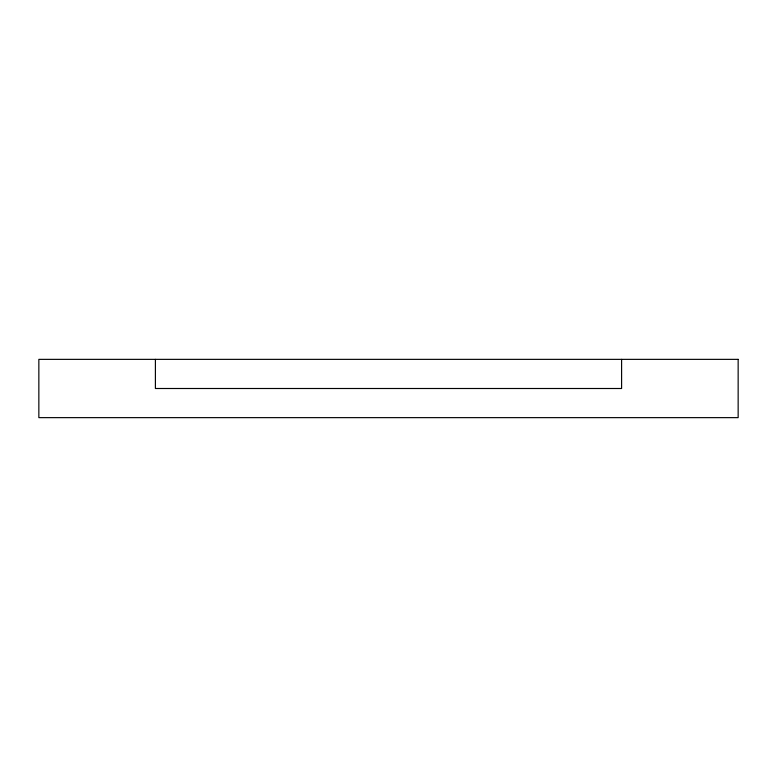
<?xml version="1.0" encoding="UTF-8"?>
<svg xmlns="http://www.w3.org/2000/svg" width="777" height="777" viewBox="0 0 777 777"><rect width="100%" height="100%" fill="white"/><g stroke="black" fill="none" stroke-linecap="round" stroke-linejoin="round"><path stroke-width="1.17" d="M621.6 359.362L621.6 388.5L155.4 388.5L155.4 359.362M738.15 359.362L38.85 359.362L38.85 417.637L738.15 417.637L738.15 359.362"/></g></svg>
